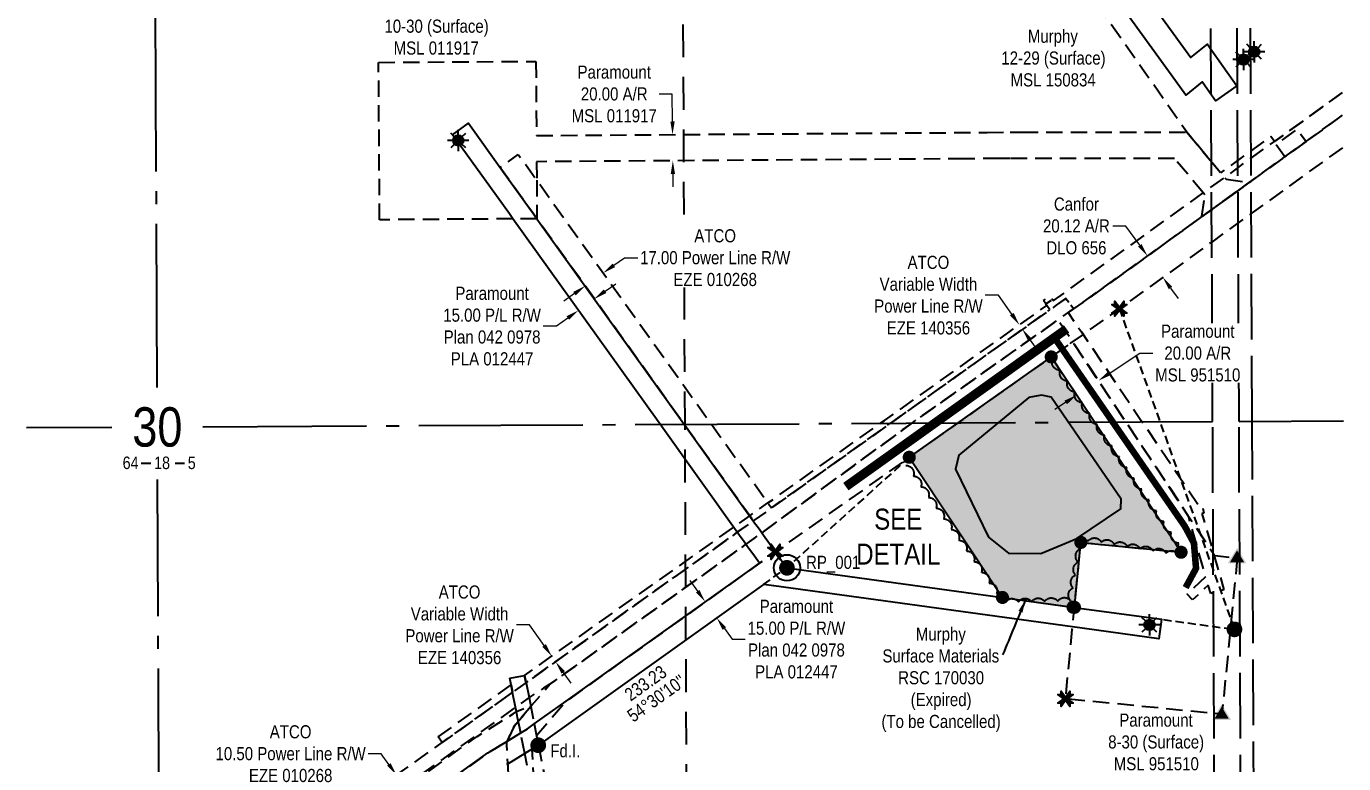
# Model space of a CAD drawing. Extents: x 518603 to 521779, y 6045766 to 6048295.
# Drawn here: x 518606 to 519611, y 6046404 to 6046966 of the extents above; entities that cross this region are included whole.
import ezdxf
from ezdxf.enums import TextEntityAlignment as Align

# ---------------------------------------------------------------- set-up
doc = ezdxf.new("R2010")
doc.units = 0
doc.header["$LTSCALE"] = 5
doc.header["$PDSIZE"] = 0.5
for name, pattern in [('0', [1, 1, 0]), ('foc-ACCESSROAD', [3.75, 2.5, -1.25]), ('foc-FLOWLINE', [3.75, 2.5, -1.25]), ('foc-LSD', [8, 5, -3]), ('foc-QUARTERLINE', [33, 25, -3, 2, -3]), ('foc-TIELINE', [1.875, 1.25, -0.625]), ('foc-TRAV', [1.875, 1.25, -0.625]), ('foc-UNSURVEYED', [12.5, 10, -2.5])]:
    doc.linetypes.add(name, pattern=pattern)
doc.layers.get('Defpoints').update_dxf_attribs({"color": 9})
for name, color, linetype in [('10', 1, 'Continuous'), ('35', 37, 'Continuous'), ('9', 3, 'Continuous'), ('AS-ROADS', 254, 'Continuous'), ('C-AR', 13, 'foc-ACCESSROAD'), ('C-RW', 13, 'Continuous'), ('C-WS', 13, 'foc-ACCESSROAD'), ('C-WS-S', 13, 'Continuous'), ('DETAIL-T', 7, 'Continuous'), ('F-AR', 190, 'foc-ACCESSROAD'), ('F-EZE', 190, 'foc-FLOWLINE'), ('F-RW', 190, 'Continuous'), ('F-WS', 190, 'foc-ACCESSROAD'), ('F-WS-S', 190, 'Continuous'), ('L-BD', 7, 'Continuous'), ('L-MON', 1, 'Continuous'), ('L-SECLBL', 7, 'Continuous'), ('L-SECQ', 8, 'foc-QUARTERLINE'), ('L-SECTION-LSD', 7, 'foc-LSD'), ('L-TIE', 7, 'foc-TIELINE'), ('L-USEC', 7, 'foc-UNSURVEYED'), ('P-PROPOSED', 10, 'Continuous'), ('P-PROPOSED-H', 21, 'Continuous'), ('P-TRAV', 4, 'foc-TRAV'), ('T-BUSH', 110, '0'), ('T-SLOPE', 48, 'Continuous')]:
    doc.layers.add(name, color=color, linetype=linetype)
for name, color, linetype, lineweight in [('C-WS-T', 13, 'Continuous', 9), ('F-AR-T', 190, 'Continuous', 9), ('F-EZE-T', 190, 'Continuous', 9), ('F-RW-T', 190, 'Continuous', 9), ('F-WS-T', 190, 'Continuous', 9)]:
    doc.layers.add(name, color=color, linetype=linetype, lineweight=lineweight)
doc.styles.add('175L', font='ARIALN.TTF', dxfattribs={"height": 20})
doc.styles.add('80', font='ARIALN.TTF', dxfattribs={"height": 10})
doc.styles.add('80CG', font='ARIALN.TTF', dxfattribs={"height": 10})
doc.styles.add('80L', font='ARIALN.TTF', dxfattribs={"height": 10})
doc.styles.add('SIMPLEX', font='ARIALN.TTF')
doc.dimstyles.new('Compass 5 000', dxfattribs={"dimscale": 5, "dimtxt": 9, "dimasz": 2, "dimexe": 0.2, "dimexo": 0.0625, "dimgap": 0.5, "dimtad": 0, "dimtih": 1, "dimtoh": 1, "dimzin": 0, "dimdsep": 46, "dimtxsty": '80CG', "dimcen": 0.1, "dimse1": 1, "dimse2": 1, "dimclrd": 256, "dimclrt": 256, "dimaunit": 1, "dimadec": 4, "dimazin": 0, "dimtfac": 0.06, "dimtofl": 0, "dimtmove": 0, "dimatfit": 1, "dimfxl": 0.2, "dimtolj": 1, "dimtzin": 0, "dimlwd": -1, "dimarcsym": 0})

# ---------------------------------------------------------------- blocks, each defined once
blk = doc.blocks.new('L-SECLBL')
at = {"layer": '9', "color": 7}
for p, q in [((-5.1, -27.8), (-12.3, -27.8)), ((20.7, -27.8), (13.5, -27.8))]:
    blk.add_line(p, q, dxfattribs=at)
at = {"layer": '10', "color": 2, "style": 'SIMPLEX'}
blk.add_attdef('SEC', text='', height=30, dxfattribs=at).set_placement((0, 0), align=Align.MIDDLE)
at = {"layer": '10', "color": 5, "style": '80L'}
blk.add_attdef('TWP', text='', height=9.5, dxfattribs=at).set_placement((-14.4, -27.4), align=Align.MIDDLE_RIGHT)
blk.add_attdef('RGE', text='', height=9.5, dxfattribs=at).set_placement((3.6, -27.4), align=Align.MIDDLE_CENTER)
blk.add_attdef('MER', text='', height=9.5, dxfattribs=at).set_placement((23.2, -27.4), align=Align.MIDDLE_LEFT)
blk = doc.blocks.new('*D426')
at = {"layer": 'Defpoints', "color": 0, "transparency": 16777216}
for p in [(519460.7, 6046790.4), (519461.6, 6046791), (519472.5, 6046774.1)]:
    blk.add_point(p, dxfattribs=at)
at = {"layer": 'F-AR-T', "transparency": 16777216}
for p, q in [((519445.1, 6046813.9), (519435.1, 6046813.9)), ((519455.8, 6046799.2), (519445.1, 6046813.9)), ((519479.2, 6046766.6), (519485.1, 6046758.5))]:
    blk.add_line(p, q, dxfattribs=at)
for points in [[(519457.1, 6046800.1), (519454.4, 6046798.2), (519461.6, 6046791)], [(519480.6, 6046767.6), (519477.9, 6046765.7), (519473.4, 6046774.7)]]:
    blk.add_solid(points, dxfattribs=at)
at = {"layer": 'F-AR-T', "transparency": 16777216, "insert": (519407.4, 6046813.9), "char_height": 10, "attachment_point": 5, "style": '80CG'}
blk.add_mtext('\\A1;Canfor\\P20.12 A/R\\PDLO 656', dxfattribs=at)
blk = doc.blocks.new('*D427')
at = {"layer": 'Defpoints', "color": 0, "transparency": 16777216}
for p in [(518888.7, 6046395), (518877.3, 6046386.9), (518883.3, 6046378.3)]:
    blk.add_point(p, dxfattribs=at)
at = {"layer": 'F-EZE-T', "transparency": 16777216}
for p, q in [((518877.1, 6046411.3), (518867.1, 6046411.3)), ((518882.9, 6046403.1), (518877.1, 6046411.3)), ((518900.5, 6046378.3), (518906.3, 6046370.1))]:
    blk.add_line(p, q, dxfattribs=at)
for points in [[(518884.2, 6046404.1), (518881.5, 6046402.2), (518888.7, 6046395)], [(518901.9, 6046379.3), (518899.2, 6046377.3), (518894.7, 6046386.4)]]:
    blk.add_solid(points, dxfattribs=at)
at = {"layer": 'F-EZE-T', "transparency": 16777216, "insert": (518807.9, 6046411.3), "char_height": 10, "attachment_point": 5, "style": '80CG'}
blk.add_mtext('\\A1;ATCO\\P10.50 Power Line R/W\\PEZE 010268', dxfattribs=at)
blk = doc.blocks.new('*D428')
at = {"layer": 'Defpoints', "color": 0, "transparency": 16777216}
for p in [(519043.9, 6046781.6), (519046.4, 6046778.1), (519030.1, 6046771.7)]:
    blk.add_point(p, dxfattribs=at)
at = {"layer": 'F-EZE-T', "transparency": 16777216}
for p, q in [((519054.5, 6046783.9), (519062.7, 6046789.7)), ((519062.7, 6046789.7), (519072.7, 6046789.7)), ((519024.5, 6046762.3), (519016.3, 6046756.5))]:
    blk.add_line(p, q, dxfattribs=at)
for points in [[(519053.6, 6046785.2), (519055.5, 6046782.5), (519046.4, 6046778.1)], [(519023.5, 6046763.7), (519025.4, 6046761), (519032.6, 6046768.2)]]:
    blk.add_solid(points, dxfattribs=at)
at = {"layer": 'F-EZE-T', "transparency": 16777216, "insert": (519131.8, 6046789.7), "char_height": 10, "attachment_point": 5, "style": '80CG', "bg_fill": 3, "box_fill_scale": 1.1, "bg_fill_color": 256, "bg_fill_true_color": 13158600, "bg_fill_transparency": 0}
blk.add_mtext('\\A1;ATCO\\P17.00 Power Line R/W\\PEZE 010268', dxfattribs=at)
blk = doc.blocks.new('*D429')
at = {"layer": 'Defpoints', "color": 0, "transparency": 16777216}
for p in [(519006.2, 6046485.1), (519007.1, 6046485.7), (519009.2, 6046480.9)]:
    blk.add_point(p, dxfattribs=at)
at = {"layer": 'F-EZE-T', "transparency": 16777216}
for p, q in [((518990.2, 6046509.6), (518980.2, 6046509.6)), ((519001.3, 6046493.9), (518990.2, 6046509.6)), ((519015.9, 6046473.3), (519021.6, 6046465.1))]:
    blk.add_line(p, q, dxfattribs=at)
for points in [[(519002.7, 6046494.9), (519000, 6046492.9), (519007.1, 6046485.7)], [(519017.2, 6046474.3), (519014.5, 6046472.4), (519010.1, 6046481.5)]]:
    blk.add_solid(points, dxfattribs=at)
at = {"layer": 'F-EZE-T', "transparency": 16777216, "insert": (518936.8, 6046509.6), "char_height": 10, "attachment_point": 5, "style": '80CG'}
blk.add_mtext('\\A1;ATCO\\PVariable Width\\PPower Line R/W\\PEZE 140356', dxfattribs=at)
blk = doc.blocks.new('*D430')
at = {"layer": 'Defpoints', "color": 0, "transparency": 16777216}
for p in [(519360.5, 6046736.1), (519362.9, 6046732.7), (519363.9, 6046738.5)]:
    blk.add_point(p, dxfattribs=at)
at = {"layer": 'F-EZE-T', "transparency": 16777216}
for p, q in [((519347.9, 6046761.1), (519337.9, 6046761.1)), ((519358.1, 6046746.6), (519347.9, 6046761.1)), ((519372, 6046726.9), (519377.8, 6046718.8))]:
    blk.add_line(p, q, dxfattribs=at)
for points in [[(519359.5, 6046747.6), (519356.7, 6046745.7), (519363.9, 6046738.5)], [(519373.4, 6046727.9), (519370.7, 6046726), (519366.2, 6046735.1)]]:
    blk.add_solid(points, dxfattribs=at)
at = {"layer": 'F-EZE-T', "transparency": 16777216, "insert": (519294.5, 6046761.1), "char_height": 10, "attachment_point": 5, "style": '80CG'}
blk.add_mtext('\\A1;ATCO\\PVariable Width\\PPower Line R/W\\PEZE 140356', dxfattribs=at)
blk = doc.blocks.new('*D436')
at = {"layer": 'Defpoints', "color": 0, "transparency": 16777216}
for p in [(519099.3, 6046883.7), (519037.1, 6046883.2), (519037.2, 6046863.2)]:
    blk.add_point(p, dxfattribs=at)
at = {"layer": 'F-AR-T', "transparency": 16777216}
for p, q in [((519099.1, 6046914.6), (519089.1, 6046914.6)), ((519099.3, 6046893.7), (519099.1, 6046914.6)), ((519099.5, 6046853.7), (519099.6, 6046843.7))]:
    blk.add_line(p, q, dxfattribs=at)
for points in [[(519100.9, 6046893.7), (519097.6, 6046893.6), (519099.3, 6046883.7)], [(519101.2, 6046853.7), (519097.9, 6046853.6), (519099.5, 6046863.7)]]:
    blk.add_solid(points, dxfattribs=at)
at = {"layer": 'F-AR-T', "transparency": 16777216, "insert": (519054.8, 6046914.6), "char_height": 10, "attachment_point": 5, "style": '80CG'}
blk.add_mtext('\\A1;Paramount\\P20.00 A/R\\PMSL 011917', dxfattribs=at)
blk = doc.blocks.new('*D438')
at = {"layer": 'Defpoints', "color": 0, "transparency": 16777216}
for p in [(519421.1, 6046700.6), (519424.2, 6046695.9), (519404.5, 6046689.5)]:
    blk.add_point(p, dxfattribs=at)
at = {"layer": 'F-AR-T', "transparency": 16777216}
for p, q in [((519432.5, 6046701.5), (519455.7, 6046716.9)), ((519455.7, 6046716.9), (519465.7, 6046716.9)), ((519399.2, 6046679.3), (519390.9, 6046673.8))]:
    blk.add_line(p, q, dxfattribs=at)
for points in [[(519431.6, 6046702.9), (519433.4, 6046700.1), (519424.2, 6046695.9)], [(519398.3, 6046680.7), (519400.2, 6046677.9), (519407.6, 6046684.9)]]:
    blk.add_solid(points, dxfattribs=at)
at = {"layer": 'F-AR-T', "transparency": 16777216, "insert": (519500, 6046716.9), "char_height": 10, "attachment_point": 5, "style": '80CG', "bg_fill": 3, "box_fill_scale": 1.1, "bg_fill_color": 256, "bg_fill_true_color": 13158600, "bg_fill_transparency": 0}
blk.add_mtext('\\A1;Paramount\\P20.00 A/R\\PMSL 951510', dxfattribs=at)
blk = doc.blocks.new('*D439')
at = {"layer": 'Defpoints', "color": 0, "transparency": 16777216}
for p in [(519127.1, 6046529.2), (519133, 6046514.9), (519135.9, 6046517)]:
    blk.add_point(p, dxfattribs=at)
at = {"layer": 'F-RW-T', "transparency": 16777216}
for p, q in [((519118.5, 6046535.3), (519112.7, 6046543.4)), ((519138.8, 6046506.8), (519144.7, 6046498.7)), ((519144.7, 6046498.7), (519154.7, 6046498.7))]:
    blk.add_line(p, q, dxfattribs=at)
for points in [[(519119.8, 6046536.2), (519117.1, 6046534.3), (519124.3, 6046527.1)], [(519140.2, 6046507.8), (519137.5, 6046505.8), (519133, 6046514.9)]]:
    blk.add_solid(points, dxfattribs=at)
at = {"layer": 'F-RW-T', "transparency": 16777216, "insert": (519193.8, 6046498.7), "char_height": 10, "attachment_point": 5, "style": '80CG'}
blk.add_mtext('\\A1;Paramount\\P15.00 P/L R/W\\PPlan 042 0978\\PPLA 012447', dxfattribs=at)
blk = doc.blocks.new('*D440')
at = {"layer": 'Defpoints', "color": 0, "transparency": 16777216}
for p in [(519037.6, 6046761.2), (519025.4, 6046752.5), (519027.5, 6046749.5)]:
    blk.add_point(p, dxfattribs=at)
at = {"layer": 'F-RW-T', "transparency": 16777216}
for p, q in [((519047.8, 6046764.1), (519055.9, 6046769.9)), ((519019.3, 6046743.7), (519010.7, 6046737.5)), ((519010.7, 6046737.5), (519000.7, 6046737.5))]:
    blk.add_line(p, q, dxfattribs=at)
for points in [[(519046.8, 6046765.5), (519048.8, 6046762.8), (519039.7, 6046758.3)], [(519018.4, 6046745.1), (519020.3, 6046742.4), (519027.5, 6046749.5)]]:
    blk.add_solid(points, dxfattribs=at)
at = {"layer": 'F-RW-T', "transparency": 16777216, "insert": (518961.6, 6046737.5), "char_height": 10, "attachment_point": 5, "style": '80CG'}
blk.add_mtext('\\A1;Paramount\\P15.00 P/L R/W\\PPlan 042 0978\\PPLA 012447', dxfattribs=at)
blk = doc.blocks.new('GAS')
h = blk.add_hatch(color=255)
h.dxf.hatch_style = 1
edge = h.paths.add_edge_path()
edge.add_arc((0, 0), 0.9, 0, 360)
for p, q in [((-0.81, 0), (-1.62, 0)), ((-0.57, 0.57), (-1.14, 1.14)), ((0, 0.81), (0, 1.62)), ((0.57, 0.57), (1.14, 1.14)), ((1.62, 0), (0.81, 0)), ((-0.57, -0.57), (-1.14, -1.14)), ((0, -0.81), (0, -1.62)), ((1.14, -1.14), (0.57, -0.57))]:
    blk.add_line(p, q)
blk.add_circle((0, 0), 0.8)
blk = doc.blocks.new('fdia')
at = {"color": 255, "const_width": 1}
blk.add_lwpolyline([(-0.5, 0, 1), (0.5, 0, 1)], format="xyb", close=True, dxfattribs=at)
blk = doc.blocks.new('Fdiaa')
blk.add_blockref('fdia', (0, 0))
blk = doc.blocks.new('fdib')
at = {"color": 1, "const_width": 1.6}
blk.add_lwpolyline([(-0.4, 0, 1), (0.4, 0, 1)], format="xyb", close=True, dxfattribs=at)
at = {"color": 1}
blk.add_circle((0, 0), 0.8, dxfattribs=at)
blk = doc.blocks.new('Fdibb')
blk.add_blockref('fdib', (0, 0))
blk = doc.blocks.new('fdicc')
for name in ['Fdibb', 'Fdiaa']:
    blk.add_blockref(name, (0, 0))
blk = doc.blocks.new('FDI')
blk.add_blockref('fdicc', (0, 0))
blk = doc.blocks.new('PLIA')
at = {"color": 255, "const_width": 1}
blk.add_lwpolyline([(-0.5, 0, 1), (0.5, 0, 1)], format="xyb", close=True, dxfattribs=at)
blk = doc.blocks.new('PLIAA')
blk.add_blockref('PLIA', (0, 0))
blk = doc.blocks.new('PLIB')
at = {"color": 1}
blk.add_circle((0, 0), 0.8, dxfattribs=at)
blk = doc.blocks.new('PLIBB')
blk.add_blockref('PLIB', (0, 0))
blk = doc.blocks.new('PLICC')
for name in ['PLIAA', 'PLIBB']:
    blk.add_blockref(name, (0, 0))
blk = doc.blocks.new('PLI')
blk.add_blockref('PLICC', (0, 0))
blk = doc.blocks.new('STRIA')
blk.add_hatch(color=255).paths.add_polyline_path([(-0.04, 1.52), (-1.47, -0.87), (1.39, -0.87)])
blk = doc.blocks.new('STRIAA')
blk.add_blockref('STRIA', (0, 0))
blk = doc.blocks.new('STRIB')
at = {"color": 1}
blk.add_solid([(-1.12, -0.67), (-0.04, 1.13), (1.04, -0.67)], dxfattribs=at)
blk = doc.blocks.new('STRIBB')
blk.add_blockref('STRIB', (0, 0))
blk = doc.blocks.new('STRICC')
for name in ['STRIAA', 'STRIBB']:
    blk.add_blockref(name, (0, 0))
blk = doc.blocks.new('fdspike')
blk.add_blockref('STRICC', (0, 0))
blk = doc.blocks.new('TEMP')
h = blk.add_hatch(color=255)
h.dxf.hatch_style = 1
h.paths.add_polyline_path([(0, 0.25), (-0.67, 1.15), (-0.67, 0.67), (-1.15, 0.67), (-0.25, 0), (-1.15, -0.67), (-0.67, -0.67), (-0.67, -1.15), (0, -0.25), (0.67, -1.15), (0.67, -0.67), (1.15, -0.67), (0.25, 0), (1.15, 0.67), (0.67, 0.67), (0.67, 1.15)])
h.paths.add_polyline_path([(0.57, 0.85), (0.57, 0.57), (0.85, 0.57), (0.08, 0), (0.85, -0.57), (0.57, -0.57), (0.57, -0.85), (0, -0.08), (-0.57, -0.85), (-0.57, -0.57), (-0.85, -0.57), (-0.08, 0), (-0.85, 0.57), (-0.57, 0.57), (-0.57, 0.85), (0, 0.08)], flags=16)
h = blk.add_hatch(color=1)
h.dxf.hatch_style = 1
h.paths.add_polyline_path([(0, 0.08), (-0.57, 0.85), (-0.57, 0.57), (-0.85, 0.57), (-0.08, 0), (-0.85, -0.57), (-0.57, -0.57), (-0.57, -0.85), (0, -0.08), (0.57, -0.85), (0.57, -0.57), (0.85, -0.57), (0.08, 0), (0.85, 0.57), (0.57, 0.57), (0.57, 0.85)])
at = {"color": 1}
for p, q in [((-0.08, 0), (0.08, 0)), ((0, 0.08), (0, -0.08))]:
    blk.add_line(p, q, dxfattribs=at)
at = {"color": 255, "flags": 128}
blk.add_lwpolyline([(-0.25, 0), (-1.15, 0.67), (-0.67, 0.67), (-0.67, 1.15), (0, 0.25), (0.67, 1.15), (0.67, 0.67), (1.15, 0.67), (0.25, 0), (1.15, -0.67), (0.67, -0.67), (0.67, -1.15), (0, -0.25), (-0.67, -1.15), (-0.67, -0.67), (-1.15, -0.67)], close=True, dxfattribs=at)
at = {"color": 1, "flags": 128}
blk.add_lwpolyline([(-0.08, 0), (-0.85, 0.57), (-0.57, 0.57), (-0.57, 0.85), (0, 0.08), (0.57, 0.85), (0.57, 0.57), (0.85, 0.57), (0.08, 0), (0.85, -0.57), (0.57, -0.57), (0.57, -0.85), (0, -0.08), (-0.57, -0.85), (-0.57, -0.57), (-0.85, -0.57)], close=True, dxfattribs=at)

msp = doc.modelspace()

# ---------------------------------------------------------------- hatches: boundary and pattern name
at = {"layer": 'P-PROPOSED-H'}
h = msp.add_hatch(color=256, dxfattribs=at)
h.dxf.hatch_style = 1
h.paths.add_polyline_path([(519388.182, 6046714.023), (519279.874, 6046637.465), (519350.981, 6046530.524), (519405.939, 6046522.966), (519410.809, 6046572.515), (519487.277, 6046564.999)])

# ---------------------------------------------------------------- linework, layer by layer
at = {"layer": '35', "color": 3}
msp.add_circle((519186.589, 6046553.131), 9.995, dxfattribs=at)
at = {"layer": 'AS-ROADS', "flags": 128}
for points, const_width in [([(519399.896, 6046735.407), (519301.582, 6046665.083), (519231.512, 6046615.084)], 7), ([(519490.734, 6046538.033), (519498.678, 6046552.715), (519497.075, 6046571.96), (519489.982, 6046585.051), (519390.529, 6046728.844)], 5)]:
    msp.add_lwpolyline(points, dxfattribs=dict(at, const_width=const_width))
at = {"layer": 'C-AR', "flags": 128}
msp.add_lwpolyline([(519582.705, 6046878.314), (519566.498, 6046866.614), (519559.603, 6046876.168), (519575.859, 6046887.796), (519582.705, 6046878.314)], close=True, dxfattribs=at)
at = {"layer": 'C-RW'}
msp.add_lwpolyline([(519609.351, 6047112.003), (519538.645, 6047060.943), (519508.58, 6047039.233), (519453.591, 6046999.53), (519494.722, 6046942.584), (519507.311, 6046952.748), (519508.968, 6046950.396), (519529.809, 6046920.804), (519513.466, 6046909.294), (519509.12, 6046915.465), (519503.259, 6046923.786), (519490.868, 6046913.783), (519482.927, 6046924.775), (519437.375, 6046987.833), (519425.679, 6047004.025), (519508.473, 6047063.814), (519538.538, 6047085.525), (519609.244, 6047136.583)], dxfattribs=at)
at = {"layer": 'C-WS', "flags": 128}
msp.add_lwpolyline([(519610.205, 6046915.664), (519574.7, 6046890.046), (519558.45, 6046878.361), (519555.685, 6046882.19), (519539.476, 6046870.487), (519517.401, 6046854.549), (519509.344, 6046864.227), (519491.68, 6046885.444), (519470.195, 6046916.049), (519425.711, 6046979.418), (519442.637, 6046991.629), (519508.58, 6047039.25), (519538.645, 6047060.951), (519609.351, 6047112.005)], dxfattribs=at)
at = {"layer": 'F-AR'}
msp.add_lwpolyline([(518995.022, 6046939.513), (518995.411, 6046882.94), (519339.192, 6046885.308), (519356.863, 6046885.431), (519365.66, 6046885.431), (519491.68, 6046885.444), (519509.344, 6046864.227), (519520.608, 6046850.696), (519521.592, 6046849.514), (519539.478, 6046847.253), (519510.863, 6046826.605), (519503.216, 6046821.085), (519505.328, 6046837.783), (519504.349, 6046838.958), (519482.305, 6046865.438), (519356.933, 6046865.425), (519348.676, 6046865.368), (519322.157, 6046865.184), (518995.549, 6046862.936), (518995.646, 6046848.918), (518995.841, 6046819.469), (518977.447, 6046819.358), (518875.821, 6046818.658), (518874.994, 6046938.686), (518995.022, 6046939.513)], close=True, dxfattribs=at)
at = {"layer": 'F-AR', "flags": 128}
for points in [[(519089.851, 6045768.342), (519089.121, 6045772.206), (519087.988, 6045778.197), (519086.427, 6045786.438), (519085.837, 6045789.59), (519076.397, 6045840.244), (519070.777, 6045870.376), (519051.411, 6045974.179), (519049.247, 6045985.8), (519048.616, 6045988.931), (519042.609, 6046018.672), (519042.21, 6046020.657), (519037.241, 6046046.177), (519034.951, 6046057.951), (519017.502, 6046147.634), (519009.866, 6046186.887), (518976.422, 6046358.809), (518973.871, 6046401.047), (518972.848, 6046417.985), (518972.733, 6046419.901), (518978.398, 6046432.414), (518982.453, 6046437.156), (518989.895, 6046445.855), (518991.963, 6046448.272), (519001.976, 6046459.978), (519005.683, 6046464.31), (519155.325, 6046571.084), (519167.445, 6046579.938), (519282.298, 6046663.837), (519404.401, 6046750.116), (519405.154, 6046750.649), (519428.824, 6046767.373), (519505.008, 6046822.378), (519510.892, 6046826.626), (519537.49, 6046845.817), (519540.957, 6046848.322), (519566.738, 6046866.937), (519582.945, 6046878.637), (519610.28, 6046898.371)], [(519610.387, 6046873.659), (519540.677, 6046823.328), (519510.612, 6046801.621), (519440.167, 6046750.759), (519412.527, 6046731.223), (519403.258, 6046724.672), (519388.182, 6046714.023), (519317.363, 6046663.965), (519279.874, 6046637.465), (519177.776, 6046565.436), (519165.634, 6046556.613), (519158.257, 6046551.351), (519018.13, 6046451.402), (518995.568, 6046425.028), (518994.152, 6046423.373), (518991.714, 6046418.006), (518991.908, 6046414.797), (518994.51, 6046371.474), (519054.123, 6046064.828), (519054.735, 6046061.691), (519057.021, 6046049.919), (519061.945, 6046024.595), (519068.348, 6045992.825), (519068.866, 6045990.255), (519071.165, 6045977.961), (519091.272, 6045870.479), (519096.908, 6045840.347), (519106.952, 6045786.665), (519108.532, 6045778.312), (519109.125, 6045775.179), (519109.665, 6045772.322), (519110.258, 6045769.189), (519110.398, 6045768.446)], [(518608.282, 6046179.18), (518706.812, 6046249.985), (518754.864, 6046284.515), (518834.687, 6046341.696), (518950.1, 6046424.376), (518977.785, 6046441.78), (518980.183, 6046443.44), (518991.963, 6046448.272), (518989.895, 6046445.855), (518982.453, 6046437.156), (518978.398, 6046432.414), (518973.191, 6046420.913), (518967.782, 6046417.605), (518963.746, 6046415.136), (518958.394, 6046411.862), (518862.092, 6046342.872), (518785.676, 6046288.131), (518777.128, 6046282.007), (518763.631, 6046272.339), (518706.891, 6046231.276), (518608.363, 6046159.972)]]:
    msp.add_lwpolyline(points, dxfattribs=at)
at = {"layer": 'F-EZE', "flags": 128}
for points in [[(519610.28, 6046898.371), (519582.945, 6046878.637), (519566.738, 6046866.937), (519540.957, 6046848.322), (519537.49, 6046845.817), (519510.892, 6046826.626), (519505.008, 6046822.378), (519428.824, 6046767.373), (519405.154, 6046750.649), (519399.363, 6046758.687), (519392.003, 6046753.45), (519387.108, 6046749.97), (519268.664, 6046665.641), (519174.784, 6046598.816), (519160.912, 6046588.956), (519148.705, 6046580.249), (518987.522, 6046465.46), (518986.404, 6046471.08), (519145.946, 6046584.099), (519158.195, 6046592.776), (519172.069, 6046602.605), (519261, 6046665.603), (519384.838, 6046753.339), (519384.091, 6046754.444), (519382.294, 6046757.102), (519387.262, 6046760.462), (519389.06, 6046757.802), (519389.74, 6046756.797), (519504.222, 6046839.111), (519509.436, 6046843.117), (519520.484, 6046850.845), (519539.501, 6046864.798), (519558.499, 6046878.293), (519574.786, 6046889.971), (519610.205, 6046915.542)], [(518608.321, 6046170.03), (518706.849, 6046241.334), (518759.618, 6046279.524), (518846.652, 6046341.872), (518842.527, 6046347.312), (518841.586, 6046348.554), (518834.524, 6046343.519), (518828.427, 6046352.07), (518977.265, 6046458.107), (518987.53, 6046465.42), (519148.706, 6046580.247), (519160.901, 6046588.954), (519158.193, 6046592.779), (519106.597, 6046664.817), (518995.836, 6046819.459), (518993.153, 6046823.195), (518969.633, 6046856.006), (518967.782, 6046858.588), (518981.615, 6046868.478), (518995.642, 6046848.91), (519127.424, 6046664.923), (519172.068, 6046602.608), (519174.783, 6046598.818), (519268.664, 6046665.641), (519387.107, 6046749.975), (519384.836, 6046753.337), (519384.09, 6046754.442), (519389.06, 6046757.802), (519389.74, 6046756.797), (519392.003, 6046753.45), (519399.366, 6046758.688), (519403.762, 6046752.516), (519405.11, 6046750.618), (519401.207, 6046747.86), (519411.178, 6046733.133), (519456.152, 6046666.602), (519501.044, 6046600.197), (519503.266, 6046600.752), (519504.721, 6046594.93), (519503.198, 6046594.549), (519510.633, 6046568.726), (519512.246, 6046563.124), (519519.938, 6046536.405), (519510.786, 6046533.77), (519509.845, 6046533.5), (519507.996, 6046539.921), (519496.023, 6046528.695), (519491.918, 6046533.073), (519506.132, 6046546.399), (519493.079, 6046591.738), (519492.757, 6046592.857), (519443.683, 6046666.645), (519404.478, 6046725.537), (519393.196, 6046742.199), (519286.243, 6046666.625), (519176.208, 6046586.339), (519167.414, 6046579.915), (519155.287, 6046571.057), (519005.683, 6046464.31), (519000.943, 6046461.202), (518989.774, 6046454.142), (518979.508, 6046446.829), (518846.479, 6046352.055), (518847.418, 6046350.817), (518851.543, 6046345.376), (518858.099, 6046350.073), (518861, 6046345.999), (518784.585, 6046291.257), (518786.311, 6046288.586), (518794.455, 6046275.984), (518799.891, 6046267.571), (518840.715, 6046204.399), (518844.624, 6046198.349), (518852.597, 6046177.441), (518842.784, 6046173.699), (518836.29, 6046190.569), (518835.207, 6046193.569), (518829.622, 6046202.211), (518796.299, 6046253.777), (518791.325, 6046261.474), (518785.905, 6046269.861), (518777.763, 6046282.461), (518776.037, 6046285.133), (518762.541, 6046275.465), (518706.875, 6046235.18), (518608.346, 6046163.876)]]:
    msp.add_lwpolyline(points, dxfattribs=at)
at = {"layer": 'F-EZE'}
msp.add_lwpolyline([(518977.257, 6046458.145), (518923.563, 6046419.878), (518920.523, 6046424.164), (518976.138, 6046463.769), (518977.257, 6046458.145)], close=True, dxfattribs=at)
msp.add_lwpolyline([(518992.004, 6046384.016), (518986.534, 6046411.511), (518983.419, 6046427.169), (518981.061, 6046439.022), (518980.182, 6046443.439), (518979.508, 6046446.829), (518977.263, 6046458.118), (518976.139, 6046463.769), (518975.128, 6046468.851), (518986.404, 6046471.08), (518987.528, 6046465.429), (518989.774, 6046454.142), (518990.571, 6046450.138), (518993.776, 6046434.032), (518995.568, 6046425.028), (518996.955, 6046417.881), (519003.435, 6046385.498)], dxfattribs=at)
at = {"layer": 'F-RW'}
msp.add_lwpolyline([(518862.092, 6046342.872), (518958.394, 6046411.862), (518963.746, 6046415.136), (518967.782, 6046417.605), (518971.456, 6046419.852), (518983.419, 6046427.169), (518988.579, 6046430.325), (518993.776, 6046434.032), (519018.13, 6046451.401), (519158.257, 6046551.351), (519165.634, 6046556.613), (519160.458, 6046563.841), (519156.572, 6046569.265), (519153.933, 6046572.951), (519150.462, 6046577.796), (519088.196, 6046664.725), (518977.447, 6046819.358), (518974.78, 6046823.083), (518931.486, 6046883.529), (518943.624, 6046892.266), (518969.634, 6046856.007), (518993.16, 6046823.21), (518995.841, 6046819.469), (519106.596, 6046664.818), (519162.683, 6046586.51), (519164.102, 6046584.528), (519166.053, 6046581.804), (519168.793, 6046577.98), (519177.776, 6046565.436), (519180.5, 6046561.632), (519186.589, 6046553.131), (519404.552, 6046523.158), (519405.801, 6046522.986), (519472.38, 6046513.839), (519470.339, 6046498.986), (519404.378, 6046508.054), (519176.578, 6046539.37), (519168.77, 6046540.444), (519154.548, 6046530.3), (518996.911, 6046417.856), (518991.908, 6046414.797), (518986.535, 6046411.511), (518972.479, 6046402.913)], dxfattribs=at)
at = {"layer": 'F-WS', "flags": 128}
msp.add_lwpolyline([(519512.206, 6046563.612), (519512.977, 6046562.453), (519530.167, 6046560.783), (519518.435, 6046441.425), (519512.555, 6046442.003), (519399.077, 6046453.157), (519404.27, 6046505.985), (519405.737, 6046520.913), (519410.809, 6046572.515), (519487.277, 6046564.999), (519478.504, 6046578.19), (519420.776, 6046665.006), (519388.182, 6046714.023), (519404.478, 6046725.537), (519444.738, 6046665.06), (519495.081, 6046589.362), (519512.206, 6046563.612)], close=True, dxfattribs=at)
at = {"layer": 'L-SECQ'}
for p, q in [((518706.109, 6046690.593), (518702.863, 6047464.903)), ((518740.832, 6046660.784), (519511.358, 6046664.687)), ((519531.464, 6046664.789), (519611.294, 6046665.194)), ((518606.274, 6046660.102), (518671.587, 6046660.433)), ((518709.606, 6045856.317), (518706.402, 6046620.63))]:
    msp.add_line(p, q, dxfattribs=at)
at = {"layer": 'L-SECTION-LSD'}
for p, q in [((519108.796, 6046662.648), (519105.355, 6047466.947)), ((519112.236, 6045858.351), (519108.796, 6046662.648))]:
    msp.add_line(p, q, dxfattribs=at)
at = {"layer": 'L-TIE'}
for p, q in [((519440.165, 6046750.765), (519527.976, 6046506.183)), ((519279.874, 6046637.465), (519186.589, 6046553.131)), ((519473.807, 6046513.632), (519527.976, 6046506.183))]:
    msp.add_line(p, q, dxfattribs=at)
at = {"layer": 'L-USEC'}
for p, q in [((519511.358, 6046664.687), (519507.848, 6047468.991)), ((519531.464, 6046664.775), (519527.954, 6047469.079)), ((519541.517, 6046664.819), (519538.008, 6047469.122)), ((519514.867, 6045860.386), (519511.358, 6046664.687)), ((519534.973, 6045860.487), (519531.464, 6046664.775)), ((519544.982, 6045870.591), (519541.517, 6046664.819))]:
    msp.add_line(p, q, dxfattribs=at)
at = {"layer": 'P-PROPOSED', "flags": 128}
msp.add_lwpolyline([(519388.182, 6046714.023), (519279.874, 6046637.465), (519350.981, 6046530.524), (519405.939, 6046522.966), (519410.809, 6046572.515), (519487.277, 6046564.999), (519388.182, 6046714.023)], dxfattribs=at)
at = {"layer": 'P-TRAV'}
msp.add_line((519168.77, 6046540.444), (519186.589, 6046553.131), dxfattribs=at)
at = {"layer": 'T-BUSH', "flags": 128}
for points in [[(519409.822, 6046567.519, -0.47075156), (519416.654, 6046573.981, -0.52056705), (519426.372, 6046572.708, -0.52056705), (519436.227, 6046571.042, -0.52056705), (519446.082, 6046569.375, -0.52056705), (519455.937, 6046567.709, -0.52056705), (519465.791, 6046566.043, -0.52056705), (519475.646, 6046564.376, -0.52056705), (519485.501, 6046562.71, -0.52056705), (519491.192, 6046563.703, -0.52056705), (519485.534, 6046571.942, -0.52056705), (519479.876, 6046580.182, -0.52056705), (519474.219, 6046588.421, -0.52056705), (519468.561, 6046596.66, -0.52056705), (519462.903, 6046604.9, -0.52056705), (519457.246, 6046613.139, -0.52056705), (519451.588, 6046621.379, -0.52056705), (519445.93, 6046629.618, -0.52056705), (519440.273, 6046637.858, -0.52056705), (519434.615, 6046646.097, -0.52056705), (519428.958, 6046654.336, -0.52056705), (519423.3, 6046662.576, -0.52056705), (519417.642, 6046670.815, -0.52056705), (519411.985, 6046679.055, -0.52056705), (519406.327, 6046687.294, -0.52056705), (519400.669, 6046695.534, -0.52056705), (519395.012, 6046703.773, -0.52056705), (519389.092, 6046712.394, -0.52056705)], [(519277.266, 6046631.276, -0.52056705), (519283.039, 6046623.117, -0.52056705), (519288.812, 6046614.958, -0.52056705), (519294.584, 6046606.798, -0.52056705), (519300.357, 6046598.639, -0.52056705), (519306.13, 6046590.48, -0.52056705), (519311.902, 6046582.321, -0.52056705), (519317.675, 6046574.161, -0.52056705), (519323.448, 6046566.002, -0.52056705), (519329.22, 6046557.843, -0.52056705), (519334.993, 6046549.684, -0.52056705), (519340.766, 6046541.524, -0.52056705), (519346.538, 6046533.365, -0.52056705), (519353.205, 6046526.97, -0.52056705), (519363.198, 6046527.142, -0.52056705), (519373.191, 6046527.314, -0.52056705), (519383.185, 6046527.486, -0.52056705), (519393.178, 6046527.658, -0.52056705), (519402.983, 6046528.054, -0.52056705), (519404.878, 6046537.868, -0.52056705), (519406.773, 6046547.681, -0.52056705), (519408.668, 6046557.495, -0.47316944), (519409.822, 6046567.519, -0.52056705)]]:
    msp.add_lwpolyline(points, format="xyb", dxfattribs=at)
at = {"layer": 'T-SLOPE', "flags": 128}
msp.add_lwpolyline([(519407.636, 6046575.418), (519441.223, 6046598.045), (519441.454, 6046605.627), (519388.021, 6046683.401), (519380.81, 6046684.89), (519371.089, 6046683.012), (519317.753, 6046639.181), (519315.099, 6046628.428), (519340.425, 6046576.564), (519355.713, 6046564.307), (519380.357, 6046564.169), (519407.646, 6046575.405)], dxfattribs=at)

# ---------------------------------------------------------------- block references
at = {"layer": 'C-WS-S', "xscale": 4.997428100000017, "yscale": 4.997428100000017, "zscale": 4.997428100000017}
for p in [(519543.038, 6046946.815), (519534.852, 6046940.882)]:
    msp.add_blockref('GAS', p, dxfattribs=at)
at = {"layer": 'F-WS-S', "xscale": 4.997428100000017, "yscale": 4.997428100000017, "zscale": 4.997428100000017}
for p in [(518935.783, 6046879.15), (519463.124, 6046509.616)]:
    msp.add_blockref('GAS', p, dxfattribs=at)
at = {"layer": 'L-MON'}
for name, p, xscale, yscale, zscale in [('PLI', (519279.874, 6046637.465), 4.997428100000009, 4.997428100000009, 4.997428100000009), ('PLI', (519410.806, 6046572.519), 4.997428100000012, 4.997428100000012, 4.997428100000012), ('TEMP', (519177.801, 6046565.321), 4.997428100000002, 4.997428100000002, 4.997428100000002), ('PLI', (519487.265, 6046565.007), 4.997428100000012, 4.997428100000012, 4.997428100000012), ('fdspike', (519530.167, 6046560.783), 4.997428100000012, 4.997428100000012, 4.997428100000012), ('FDI', (519186.589, 6046553.131), 4.997428100000012, 4.997428100000012, 4.997428100000012), ('PLI', (519350.979, 6046530.526), 4.997428100000012, 4.997428100000012, 4.997428100000012), ('PLI', (519404.82, 6046523.119), 4.997428100000008, 4.997428100000008, 4.997428100000008), ('PLI', (519405.925, 6046522.962), 4.997428100000008, 4.997428100000008, 4.997428100000008), ('FDI', (519527.976, 6046506.183), 4.997428100000012, 4.997428100000012, 4.997428100000012), ('TEMP', (519399.077, 6046453.157), 4.997428100000012, 4.997428100000012, 4.997428100000012), ('fdspike', (519518.435, 6046441.425), 4.997428100000012, 4.997428100000012, 4.997428100000012), ('FDI', (518996.803, 6046417.774), 4.997428100000012, 4.997428100000012, 4.997428100000012)]:
    msp.add_blockref(name, p, dxfattribs=dict(at, xscale=xscale, yscale=yscale, zscale=zscale))
at = {"layer": 'L-SECLBL', "xscale": 0.99948562, "yscale": 0.99948562, "zscale": 0.99948562}
msp.add_blockref('L-SECLBL', (518706.235, 6046660.609), dxfattribs=at).add_auto_attribs({'SEC': '30', 'TWP': '64', 'RGE': '18', 'MER': '5'})

# ---------------------------------------------------------------- texts
at = {"layer": '35', "color": 3, "style": '80'}
msp.add_attdef('RP_001', (519201.136, 6046552.319), 'RP', height=9.9949, dxfattribs=at)
at = {"layer": 'C-WS-T', "char_height": 9.99486, "attachment_point": 1}
for s, width, gutter_width, insert, style in [('\\pi20.86464;Murphy\\P\\pi0.66357;12-29 (Surface)\\P\\pi7.71997;MSL 150834', 78.95432, 99.949, (519349.474, 6046963.713), '175L'), ('\\pi26.59157;Murphy\\P\\pi1.13741;Surface Materials\\P\\pi13.15033;RSC 170030\\P\\pi22.67476;(Expired)\\P\\pi0.39427;(To be Cancelled)', 90.40818, 49.974, (519258.28, 6046507.595), '80L')]:
    msp.add_mtext_dynamic_manual_height_columns(s, width=width, gutter_width=gutter_width, heights=[0], dxfattribs=dict(at, insert=insert, style=style))
at = {"layer": 'DETAIL-T', "color": 3, "insert": (519271.502, 6046576.936), "char_height": 15.9918, "width": 63.60339, "attachment_point": 5, "style": '80CG'}
msp.add_mtext('SEE\\PDETAIL', dxfattribs=at)
at = {"layer": 'F-WS-T', "char_height": 9.99486, "attachment_point": 1, "style": '175L'}
for s, insert in [('\\pi11.94699;Paramount\\P\\pi0.66357;10-30 (Surface)\\P\\pi7.70974;MSL 011917', (518878.819, 6046988.021)), ('\\pi11.94699;Paramount\\P\\pi3.46227;8-30 (Surface)\\P\\pi7.71997;MSL 951510\\P\\pi16.94783;(Expired)', (519428.191, 6046441.963))]:
    msp.add_mtext_dynamic_manual_height_columns(s, width=78.95432, gutter_width=99.949, heights=[0], dxfattribs=dict(at, insert=insert))
at = {"layer": 'L-BD', "style": '80L'}
for s, p in [('233.23', (519078.674, 6046465.183)), ("54°30'10''", (519086.94, 6046453.593))]:
    msp.add_text(s, height=9.9897, rotation=35.4968, dxfattribs=at).set_placement(p, align=Align.MIDDLE)

# ---------------------------------------------------------------- dimensions: what is measured, and where the dimension line sits
at = {"layer": 'F-AR-T'}
for base, p1, p2, angle, text, picture, middle in [((519099.336, 6046883.656), (519037.199, 6046863.222), (519037.061, 6046883.227), 90.39463, 'Paramount\\P20.00 A/R\\PMSL 011917', '*D436', (519054.84, 6046914.586)), ((519461.616, 6046791.049), (519472.499, 6046774.103), (519460.727, 6046790.407), 125.829481, 'Canfor\\P20.12 A/R\\PDLO 656', '*D426', (519407.368, 6046813.919))]:
    dim = msp.add_linear_dim(base=base, p1=p1, p2=p2, angle=angle, text=text, dimstyle='Compass 5 000', dxfattribs=at)
    dim.commit()
    dim.dimension.update_dxf_attribs({"geometry": picture, "text_midpoint": middle, "dimtype": 161})
at = {"layer": 'F-EZE-T'}
for base, p1, p2, angle, text, picture, middle in [((519363.863, 6046738.471), (519362.875, 6046732.721), (519360.494, 6046736.092), 125.236629, 'ATCO\\PVariable Width\\PPower Line R/W\\PEZE 140356', '*D430', (519294.485, 6046761.109)), ((519007.083, 6046485.727), (519009.235, 6046480.884), (519006.236, 6046485.129), 125.240813, 'ATCO\\PVariable Width\\PPower Line R/W\\PEZE 140356', '*D429', (518936.828, 6046509.605)), ((518888.657, 6046394.98), (518883.346, 6046378.319), (518877.26, 6046386.861), 125.467281, 'ATCO\\P10.50 Power Line R/W\\PEZE 010268', '*D427', (518807.911, 6046411.269))]:
    dim = msp.add_linear_dim(base=base, p1=p1, p2=p2, angle=angle, text=text, dimstyle='Compass 5 000', dxfattribs=at)
    dim.commit()
    dim.dimension.update_dxf_attribs({"geometry": picture, "text_midpoint": middle, "dimtype": 161})
at = {"layer": 'F-RW-T'}
dim = msp.add_aligned_dim(p1=(519127.134, 6046529.152), p2=(519135.858, 6046516.968), distance=-3.482, text='Paramount\\P15.00 P/L R/W\\PPlan 042 0978\\PPLA 012447', dimstyle='Compass 5 000', dxfattribs=at)
dim.commit()
dim.dimension.update_dxf_attribs({"geometry": '*D439', "text_midpoint": (519193.757, 6046498.68)})

# ---------------------------------------------------------------- leaders
at = {"layer": 'C-WS-S', "path_type": 1}
msp.add_leader([(519368.605, 6046528.884), (519351.095, 6046486.73)], dimstyle='Compass 5 000', override={"dimgap": 0.5, "dimtad": 0}, dxfattribs=at)

# ---------------------------------------------------------------- next in the draw order: texts
at = {"layer": 'L-MON', "insert": (519004.961, 6046418.574), "char_height": 9.99486, "attachment_point": 1, "style": '80L', "bg_fill": 3, "box_fill_scale": 1.15, "bg_fill_color": 256, "bg_fill_true_color": 256, "bg_fill_transparency": 0}
msp.add_mtext_dynamic_manual_height_columns('\\pi1.06125;Fd.I.', width=22.03273, gutter_width=250, heights=[0], dxfattribs=at)

# ---------------------------------------------------------------- next in the draw order: dimensions: what is measured, and where the dimension line sits
at = {"layer": 'F-AR-T'}
dim = msp.add_linear_dim(base=(519424.186, 6046695.926), p1=(519404.46, 6046689.544), p2=(519421.081, 6046700.596), angle=33.62227, text='Paramount\\P20.00 A/R\\PMSL 951510', dimstyle='Compass 5 000', override={"dimtfill": 1}, dxfattribs=at)
dim.commit()
dim.dimension.update_dxf_attribs({"geometry": '*D438', "text_midpoint": (519499.958, 6046716.871), "dimtype": 161})
at = {"layer": 'F-EZE-T'}
dim = msp.add_linear_dim(base=(519046.392, 6046778.055), p1=(519030.061, 6046771.687), p2=(519043.869, 6046781.577), angle=35.6124, text='ATCO\\P17.00 Power Line R/W\\PEZE 010268', dimstyle='Compass 5 000', override={"dimtfill": 1}, dxfattribs=at)
dim.commit()
dim.dimension.update_dxf_attribs({"geometry": '*D428', "text_midpoint": (519131.792, 6046789.701), "dimtype": 161})

# ---------------------------------------------------------------- next in the draw order: block references
at = {"layer": 'L-MON'}
for name, p, xscale, yscale, zscale in [('TEMP', (519440.165, 6046750.765), 4.997428100000012, 4.997428100000012, 4.997428100000012), ('PLI', (519388.182, 6046714.023), 4.997428100000009, 4.997428100000009, 4.997428100000009)]:
    msp.add_blockref(name, p, dxfattribs=dict(at, xscale=xscale, yscale=yscale, zscale=zscale))

# ---------------------------------------------------------------- next in the draw order: dimensions: what is measured, and where the dimension line sits
at = {"layer": 'F-RW-T'}
dim = msp.add_linear_dim(base=(519027.451, 6046749.54), p1=(519037.562, 6046761.213), p2=(519025.353, 6046752.47), angle=215.610374, text='Paramount\\P15.00 P/L R/W\\PPlan 042 0978\\PPLA 012447', dimstyle='Compass 5 000', dxfattribs=at)
dim.commit()
dim.dimension.update_dxf_attribs({"geometry": '*D440', "text_midpoint": (518961.618, 6046737.546), "dimtype": 161})

doc.saveas('drawing.dxf')
